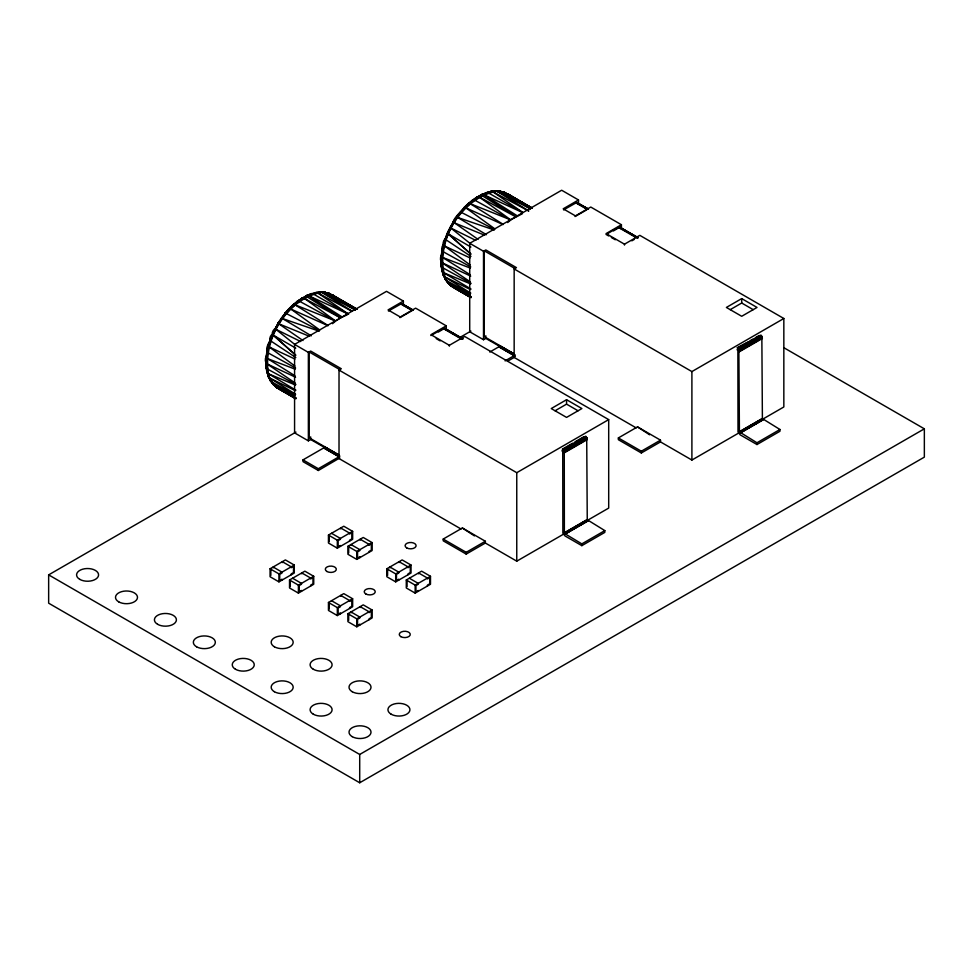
<?xml version="1.0" encoding="UTF-8"?>
<svg xmlns="http://www.w3.org/2000/svg" width="973" height="973" viewBox="0 0 973 973"><rect width="100%" height="100%" fill="white"/><g stroke="black" fill="none" stroke-linecap="round" stroke-linejoin="round"><path stroke-width="1.46" d="M332.511 323.681L335.685 321.054L294.685 304.671L293.153 304.622L292.958 306.106M468.098 204.987L468.293 203.515L469.825 203.552L510.825 219.934L507.651 222.562M295.062 382.936L267.003 363.89C264.534 362.236 264.924 356.848 267.247 355.388M265.884 362.771L267.149 350.633L267.989 350.219M266.14 363.172C266.626 342.812 276.247 323.401 289.93 308.648L327.962 325.687M295.646 394.26L269.399 377.901C260.436 342.934 285.612 298.954 321.783 292.326L355.279 310.022M470.202 281.817L442.143 262.771C439.674 261.117 440.064 255.729 442.387 254.281M441.024 261.652L442.289 249.514L443.129 249.1M470.19 293.578L446.364 280.528C432.608 245.293 459.974 198.03 496.923 191.207L530.419 208.903M339.808 457.93L318.329 470.494L303.004 461.64L303.004 459.876L323.693 447.933L324.459 446.607M461.056 529.008L339.018 458.551L339.285 456.568M489.784 352.044L498.833 346.814L499.599 345.488M507.699 361.165L514.158 357.432L514.425 355.461M269.935 378.521L271.224 381.647L295.05 394.697M470.883 296.546L448.176 283.35L445.196 279.215L445.075 277.402M297.008 302.226L297.47 301.083L303.126 297.811L340.55 317.879L347.337 314.766M479.543 196.51L476.369 198.237L477.366 196.777L479.312 197.093L510.825 219.934L474.265 199.915L472.61 199.976L472.185 201.642M294.855 375.712L266.784 358.173L266.006 357.055L267.149 350.633M469.995 274.593L441.924 257.054L441.146 255.935L442.289 249.514M441.9 254.537L442.277 251.91M288.993 309.937L288.835 308.867L289.93 308.648M464.133 208.818L464.109 207.553L468.293 203.515M295.306 390.647L269.399 377.901L268.256 376.636L267.332 372.209M295.889 390.161L267.587 373.316L266.651 367.356M471.029 289.042L442.727 272.197L441.791 266.237M295.61 368.037L268.074 352.883C264.425 350.037 269.01 341.572 270.883 339.516M266.797 351.533L268.183 345.354L269.205 344.904M266.943 351.873L268.414 345.16M267.514 350.402L270.032 340.903M470.75 266.93L443.214 251.764C440.477 250.389 442.083 244.576 444.345 243.785M442.083 250.754L445.196 239.249L448.152 233.021M443.895 243.895L441.547 256.702L441.547 267.113L471.017 283.277M295.877 384.396L267.271 368.962L266.14 366.347M441.547 267.113L441.28 259.949M265.751 362.333L266.14 361.056M440.891 261.214L441.024 260.35M294.953 366.055L268.524 346.473L270.141 339.613M268.256 346.157L275.189 328.704L285.478 313.124L319.399 330.552M470.093 264.936L444.539 245.987C441.56 244.734 443.846 238.799 446.023 238.409M443.238 244.746C445.391 239.407 446.862 231.221 450.681 227.731M443.664 245.354C449.769 224.422 463.051 204.439 482.79 194.247L522.379 212.467M305.461 297.045L306.677 295.476L308.173 295.5L347.239 313.586M480.601 195.926L482.79 194.247M266.14 356.3L266.006 357.055M441.28 255.181L441.146 255.935M442.046 249.781L441.937 250.414M295.816 357.541L271.224 341.243C268.134 340.246 270.701 333.897 273.012 334.14M269.898 340.124L277.962 323.255L302.98 340.538M270.458 339.541L272.622 334.08M470.956 256.422L445.196 239.249L447.762 232.961M484.797 194.235L485.041 193.663L481.854 194.965M503.102 224.568L466.055 207.979C464.729 206.264 448.675 223.121 454.586 222.951L478.12 239.419M295.756 348.139L273.571 335.32C270.226 334.821 273.863 328.059 275.541 328.85M470.896 247.02L447.483 233.471L450.073 227.512M447.483 233.471L450.329 227.585M302.226 297.884L301.229 299.343L304.403 297.629M300.693 341.535L275.067 328.898L278.193 323.364M475.833 240.416L450 227.621L453.102 222.136M450.207 227.779L453.333 222.245M277.828 323.243L285.478 313.124M277.937 323.328L281.683 318.086L311.324 335.819M452.968 222.124L460.618 212.017L494.539 229.433M453.077 222.209L456.824 216.967L486.464 234.7M293.785 304.44L285.016 313.829L284.992 313.16M464.668 207.444L460.156 212.71L468.001 204.512M281.696 318.803L281.27 318.28L285.186 313.099M457.322 215.97L464.352 207.444M284.894 313.306L288.969 308.672M284.907 313.525L289.212 308.563M515.313 356.41L514.158 357.432L636.196 427.889M288.835 308.867L293.153 304.622M288.786 309.146L293.432 304.488M288.847 309.511L298.626 300.876L307.65 295.366M463.975 207.748L468.572 203.369M463.926 208.027L468.925 203.321M347.312 313.464L313.197 293.931L310.229 294.308L317.028 292.532L352.177 311.396M492.168 191.426L485.369 193.189L492.168 191.426L528.643 210.995M356.799 309.39L325.201 292.314L320.652 291.961L314.437 293.214L317.125 292.922M491.049 191.304L489.577 192.095L492.265 191.803M292.958 304.877L297.787 300.912L299.125 301.034L335.685 321.054L304.172 298.212M292.861 305.206L298.176 300.839M468.098 203.758L472.927 199.793M468.001 204.087L473.316 199.72M438.312 332.036L444.685 328.266L463.075 338.884M613.452 230.917L619.825 227.147L638.215 237.765M297.227 301.375L302.652 297.799M297.069 301.752L305.656 296.51M472.367 200.256L477.366 196.777M472.209 200.645L477.792 196.68M303.004 459.876L318.329 468.718L339.151 456.69L323.827 447.835M505.109 360.886L514.291 355.571L498.967 346.729M336.901 320.263L340.55 317.879L306.933 296.716L342.18 316.979L308.709 295.743M512.041 219.144L522.477 213.659M339.601 456.118L310.667 439.528L308.368 440.854L294.576 432.888L294.576 344.418L386.524 291.341L403.369 301.071L403.369 305.571M514.741 354.999L485.807 338.409L483.508 339.735L469.716 331.769L469.716 243.311L561.664 190.234L578.509 199.964L578.509 204.452M294.576 344.418L308.368 352.384L310.667 351.058L341.316 368.755L339.018 370.081L339.018 458.551M469.716 243.311L483.508 251.265L485.807 249.939L516.456 267.636L514.158 268.962L514.158 357.432M403.369 301.071L388.057 309.925L400.304 317.003L415.629 308.149L446.279 325.846L446.279 330.334M578.509 199.964L563.197 208.806L575.444 215.884L590.769 207.042L621.419 224.727L621.419 229.214M388.434 311.032L401.484 303.661L412.674 309.779M563.574 209.913L576.624 202.542L587.814 208.66M399.927 317.66L410.959 311.287M575.067 216.541L586.099 210.18M446.279 325.846L430.954 334.688L449.344 345.306L464.668 336.463L608.697 419.618L608.697 508.088L587.68 520.214M621.419 224.727L606.094 233.581L624.484 244.187L639.808 235.344L783.837 318.499L783.837 406.969L762.82 419.108M430.954 335.576L443.214 328.497L461.603 339.115L462.747 338.811L444.357 328.193M783.776 347.665L924.35 428.825L924.35 457.128L359.706 782.766L48.65 603.187L48.65 574.873L295.962 432.097M460.399 337.157L470.92 331.088M631.842 240.83L634.287 239.419M270.068 568.779L285.393 559.925L294.272 565.058L294.272 573.024L278.947 581.866L270.068 576.734L270.068 568.779L278.947 573.9L294.272 565.058M328.448 535.065L343.773 526.223L352.652 531.355L352.652 539.31L337.327 548.164L328.448 543.031L328.448 535.065L337.327 540.197L352.652 531.355M566.566 399.708L551.241 408.563L566.566 417.405L581.89 408.563L566.566 399.708L566.566 404.136L578.059 410.776M741.706 298.602L726.381 307.444L741.706 316.286L757.03 307.444L741.706 298.602L741.706 303.017L730.212 309.657M555.072 410.776L566.566 404.136M289.528 580.005L304.853 571.163L313.732 576.296L313.732 584.25L298.407 593.104L289.528 587.972L289.528 580.005L298.407 585.138L313.732 576.296M347.908 546.303L363.233 537.461L372.112 542.593L372.112 550.548L356.787 559.402L347.908 554.269L347.908 546.303L356.787 551.436L372.112 542.593M339.018 370.081L516.76 472.696L608.697 419.618M514.158 268.962L691.9 371.577L783.837 318.499M572.574 443.25L562.37 449.149L564.267 452.859L564.364 533.362L581.83 543.883L604.817 530.613L604.817 532.389L581.83 545.658L565.033 535.953L562.868 532.961L562.735 451.983L561.968 450.645M575.128 441.778L584.068 436.622M737.108 347.762L747.714 342.143M750.268 340.659L752.822 339.188M755.376 337.716L759.208 335.503M562.747 449.49L585.734 436.22L586.707 437.57L587.254 519.752L604.817 530.613M737.51 348.03L760.874 335.113L761.847 336.463L762.394 418.633L779.957 429.494L779.957 431.27L756.97 444.539L740.173 434.834L738.008 431.842L737.875 350.864L737.108 349.538M563.112 449.903L586.099 436.634M737.887 348.383L761.239 335.515M563.44 450.353L586.427 437.084M738.252 348.784L761.567 335.965M563.72 450.84L586.707 437.57M779.957 429.494L756.97 442.764L739.419 431.903L738.86 349.733L761.847 336.463M563.951 451.363L586.938 438.081M739.091 350.244L762.078 336.974M564.121 451.873L587.108 438.604M739.261 350.754L762.248 337.485M564.231 452.384L587.218 439.115M739.371 351.265L762.358 337.996M564.267 452.859L587.242 439.589M739.407 351.74L762.382 338.47M328.448 602.482L343.773 593.627L352.652 598.76L352.652 606.726L337.327 615.568L328.448 610.436L328.448 602.482L337.327 607.614L352.652 598.76M386.828 568.779L402.153 559.925L411.032 565.058L411.032 573.024L395.707 581.866L386.828 576.734L386.828 568.779L395.707 573.9L411.032 565.058M485.357 543.031L466.201 554.087L443.214 540.818L443.214 539.054L462.37 527.986L485.357 541.256L485.357 543.031L516.76 561.166L564.048 533.873M660.497 441.912L641.341 452.968L618.354 439.699L618.354 437.935L637.51 426.879L660.497 440.149L660.497 441.912L691.9 460.047L739.188 432.754M347.908 613.72L363.233 604.865L372.112 609.998L372.112 617.964L356.787 626.807L347.908 621.674L347.908 613.72L356.787 618.84L372.112 609.998M406.288 580.005L421.613 571.163L430.492 576.296L430.492 584.25L415.167 593.104L406.288 587.972L406.288 580.005L415.167 585.138L430.492 576.296M443.214 539.054L466.201 552.323L485.357 541.256M618.354 437.935L641.341 451.204L660.497 440.149M564.267 532.851L587.242 519.582M739.407 431.744L762.382 418.475M564.279 533.022L587.254 519.752M739.419 431.903L762.394 418.633M564.364 533.362L587.291 519.91M739.504 432.243L762.431 418.804M564.437 533.532L587.424 520.263M739.577 432.413L762.564 419.144M564.535 533.691L587.522 520.421M739.675 432.571L762.662 419.302M564.644 533.849L587.631 520.579M739.784 432.73L762.771 419.46M564.766 533.982L587.753 520.713M739.906 432.863L762.893 419.594M564.899 534.092L587.887 520.823M740.039 432.973L763.027 419.704M565.033 534.189L588.008 520.908M740.173 433.07L763.148 419.801M48.65 574.873L359.706 754.464L924.35 428.825M476.709 197.3L482.28 194.235M476.49 197.726L480.796 195.391M301.569 298.419L307.14 295.354M308.173 295.5C279.871 311.275 257.711 349.356 270.737 381.294M494.102 191.267L500.9 191.45L531.939 208.271M318.962 292.387L321.783 292.326L352.287 311.251M576.624 202.542L588.106 209.171L587.327 209.475L575.834 202.834M401.484 303.661L412.966 310.29L412.187 310.582L400.694 303.953M481.404 194.588L487.801 192.569L522.452 212.345M481.063 194.941L487.254 192.435M487.801 192.569C458.125 205.254 437.984 240.136 442.727 272.197M306.264 295.707L311.579 293.554M305.923 296.06L312.114 293.554M306.714 296.072L312.661 293.676M485.77 192.824L491.608 191.304M310.63 293.943L317.028 292.532M498.541 191.231L504.586 192.374L531.89 207.979M323.401 292.35L329.446 293.481L356.75 309.098M504.586 192.374L499.745 191.535M327.025 293.25L329.446 293.481M505.449 193.712L507.93 193.98L532.097 208.015M330.309 294.831L332.79 295.087L356.957 309.134M490.514 191.45L496.923 191.207L528.704 210.922M490.015 191.717L496.364 190.963M315.374 292.569L321.224 292.082M314.875 292.824L317.599 292.532M456.568 216.906L456.836 217.684M509.037 195.828L510.326 195.987L507.371 193.724M333.897 296.947L356.264 309.061M495.208 190.854L500.341 191.195M494.649 191L500.9 191.45L530.613 208.733M320.068 291.973L325.201 292.314M319.509 292.119L325.76 292.557L355.473 309.852M499.149 191.085L502.798 191.997M324.009 292.204L327.658 293.116M458.113 217.611L494.272 230.029M282.973 318.73L319.132 331.148M456.009 288.227L450.523 285.454L445.038 278.643M453.333 286.828L456.434 288.701M450.523 285.454L456.945 289.066M274.775 384.736L274.86 385.405L272.16 382.876L276.296 387.4L290.708 395.099M442.411 257.383L470.263 268.062M267.271 358.502L295.123 369.168M454.586 222.951L484.7 235.235M279.446 324.058L309.56 336.354M443.214 272.537L470.664 283.934M268.074 373.656L295.524 385.053M442.143 262.771L470.713 276.113M267.003 363.89L295.573 377.232M444.539 245.987L470.044 257.918M269.399 347.106L294.904 359.025M504.026 192.119L531.246 207.65M503.418 191.997L508.721 195.099M503.892 192.532L508.064 195.074M328.886 293.238L356.106 308.769M328.278 293.116L333.581 296.206M328.752 293.651L332.924 296.193M470.081 294.15L448.675 283.702L445.196 279.215M294.941 395.269L273.535 384.822L270.056 380.334M441.937 270.81L444.539 276.794L470.446 289.528M479.312 197.093L515.69 216.772L482.073 195.597L517.32 215.872L483.849 194.636M272.343 383.484L276.296 387.4L295.804 398.091M454.087 287.85L470.446 297.118M282.036 389.759L282.474 390.234L278.947 388.969L275.067 386.026L295.306 398.225M507.93 193.98L531.404 207.954M576.977 202.53L588.47 209.159M619.497 227.074L637.887 237.692L618.755 227.196M619.144 227.086L637.583 237.74M576.235 202.639L587.728 209.28M636.743 237.996L618.354 227.378L606.094 234.457L608.721 235.977M741.706 303.017L753.199 309.657M611.348 237.497L615.289 239.772M514.924 268.524L484.274 250.827L484.274 336.634L513.647 353.6M499.587 345.646L513.635 353.758M499.55 345.816L513.598 353.929M499.502 345.987L514.826 354.829M499.331 346.327L514.656 355.169M499.1 346.607L514.547 355.315M498.833 346.814L514.158 355.656M401.837 303.637L413.33 310.278M444.004 328.205L462.382 338.823M401.095 303.758L412.588 310.399M443.615 328.315L462.005 338.92M436.208 338.604L440.149 340.891M339.784 369.631L309.134 351.946L309.134 437.753L338.507 454.707M324.447 446.765L338.495 454.877M324.41 446.935L338.458 455.036M324.362 447.106L339.686 455.948M324.191 447.434L339.516 456.288M323.96 447.726L339.407 456.434M323.693 447.933L339.018 456.775M331.513 533.301L340.392 538.434L340.392 539.31L338.093 540.635L338.093 546.838L340.392 545.512L340.392 546.388M409.353 578.242L418.232 583.374L418.232 584.25L415.933 585.576L415.933 591.779L418.232 590.453L418.232 591.329M292.593 578.242L301.472 583.374L301.472 584.25L299.173 585.576L299.173 591.779L301.472 590.453L301.472 591.329M331.513 600.706L340.392 605.838L340.392 606.726L338.093 608.052L338.093 614.243L340.392 612.917L340.392 613.805M454.586 288.215L470.032 297.154M295.743 397.665L273.535 384.822L269.898 379.762M279.446 389.334L294.892 398.273M458.113 289.492L471.005 296.984L450.937 285.916M471.041 297.689L451.436 286.281L447.483 282.365M293.287 396.595L295.865 398.091M276.296 387.4L295.901 398.808M450.207 284.907L452.299 286.184M275.383 386.573L278.533 388.495M444.539 276.794L470.786 293.141M510.898 196.23L513.44 197.823M515.994 199.416L519.813 201.812M522.367 203.406L524.921 204.987M339.577 299.733L344.673 302.919M470.348 203.819L503.211 224.386M295.208 304.926L328.071 325.505M637.51 426.879L649.599 434.785M462.37 527.986L474.459 535.904M492.715 191.669L522.513 212.248M317.575 292.788L348.626 314.218M445.877 280.175L443.238 274.97L446.364 280.528M466.055 207.979L494.843 228.85M290.915 309.086L319.703 329.969M332.79 295.087L335.758 297.349M332.231 294.843L335.186 297.093M451.436 228.533L470.02 243.396M276.296 329.652L294.88 344.515M447.3 281.769L450 284.298L449.915 283.63M620.117 227.317L620.616 228.266M577.597 202.761L578.096 203.722M444.977 328.436L445.476 329.385M402.457 303.88L402.956 304.841M445.743 279.069L447.239 281.124M270.603 380.175L272.099 382.243M443.214 274.398L444.989 278.035M268.074 375.517L271.224 381.647M268.098 376.089L270.348 380.844M442.472 271.09L444.053 276.441M441.924 270.275L443.664 276.004M266.784 371.394L268.524 377.123M441.474 266.359L442.338 271.783M441.146 265.714L442.083 271.321M266.334 367.466L267.198 372.902M266.006 366.833L266.943 372.428M440.891 260.788L441.28 266.675M265.884 361.469L266.407 368.232M265.751 361.895L266.14 367.782M756.97 442.764L756.97 444.539M691.9 371.577L691.9 460.047M641.341 451.204L641.341 452.968M624.484 244.187L624.484 245.074M581.83 543.883L581.83 545.658M516.76 472.696L516.76 561.166M485.807 335.758L485.807 338.409M483.508 251.265L483.508 339.735M466.201 552.323L466.201 554.087M449.344 345.306L449.344 346.193M427.427 586.026L427.427 585.138L429.725 583.812L429.725 577.621L427.427 578.947L427.427 578.059L418.548 572.927L418.548 573.815M415.167 585.138L415.167 593.104M407.967 574.788L407.967 573.9L410.265 572.574L410.265 566.383L407.967 567.709L407.967 566.821L399.088 561.701L399.088 562.576M407.055 580.455L407.055 586.646M398.772 580.103L398.772 579.215L396.473 580.54L396.473 574.35L398.772 573.024L398.772 572.136L389.893 567.004L389.893 567.891M395.707 573.9L395.707 581.866M387.595 569.217L387.595 575.408M369.047 552.323L369.047 551.436L371.345 550.11L371.345 543.919L369.047 545.245L369.047 544.357L360.168 539.224L360.168 540.112M369.047 619.728L369.047 618.84L371.345 617.514L371.345 611.324L369.047 612.649L369.047 611.762L360.168 606.641L360.168 607.517M359.852 557.626L359.852 556.738L357.553 558.064L357.553 551.873L359.852 550.548L359.852 549.66L350.973 544.539L350.973 545.415M359.852 625.043L359.852 624.155L357.553 625.481L357.553 619.29L359.852 617.964L359.852 617.077L350.973 611.944L350.973 612.832M359.706 754.464L359.706 782.766M356.787 551.436L356.787 559.402M356.787 618.84L356.787 626.807M349.587 541.085L349.587 540.197L351.885 538.872L351.885 532.681L349.587 534.007L349.587 533.119L340.708 527.986L340.708 528.874M349.587 608.49L349.587 607.614L351.885 606.288L351.885 600.086L349.587 601.411L349.587 600.536L340.708 595.403L340.708 596.291M348.675 546.741L348.675 552.944M348.675 614.158L348.675 620.348M337.327 540.197L337.327 548.164M337.327 607.614L337.327 615.568M329.215 535.515L329.215 541.706M329.215 602.919L329.215 609.11M318.329 468.718L318.329 470.494M310.667 436.877L310.667 439.528M310.667 586.026L310.667 585.138L312.965 583.812L312.965 577.621L310.667 578.947L310.667 578.059L301.788 572.927L301.788 573.815M308.368 352.384L308.368 440.854M298.407 585.138L298.407 593.104M291.207 574.788L291.207 573.9L293.505 572.574L293.505 566.383L291.207 567.709L291.207 566.821L282.328 561.701L282.328 562.576M290.295 580.455L290.295 586.646M282.012 580.103L282.012 579.215L279.713 580.54L279.713 574.35L282.012 573.024L282.012 572.136L273.133 567.004L273.133 567.891M278.947 573.9L278.947 581.866M270.835 569.217L270.835 575.408M470.823 254.038L448.675 234.286L470.835 254.014M295.683 355.157L273.535 335.405L295.695 355.133M118.706 601.837A11.007 6.361 0 0 0 137.12 598.991A11.007 6.361 0 0 0 123.644 591.207A11.007 6.361 0 0 0 118.706 601.837M79.786 579.373A11.007 6.361 0 0 0 98.2 576.527A11.007 6.361 0 0 0 84.724 568.743A11.007 6.361 0 0 0 79.786 579.373M313.306 669.254A11.007 6.361 0 0 0 331.72 666.408A11.007 6.361 0 0 0 318.244 658.624A11.007 6.361 0 0 0 313.306 669.254M326.928 571.504A5.51 3.174 0 0 0 336.135 570.081A5.51 3.174 0 0 0 329.397 566.189A5.51 3.174 0 0 0 326.928 571.504M365.848 593.98A5.51 3.174 0 0 0 375.055 592.557A5.51 3.174 0 0 0 368.317 588.665A5.51 3.174 0 0 0 365.848 593.98M400.876 636.67A5.51 3.174 0 0 0 410.083 635.247A5.51 3.174 0 0 0 403.345 631.355A5.51 3.174 0 0 0 400.876 636.67M406.714 547.908A5.51 3.174 0 0 0 415.921 546.485A5.51 3.174 0 0 0 409.183 542.593A5.51 3.174 0 0 0 406.714 547.908M391.146 714.194A11.007 6.361 0 0 0 409.56 711.348A11.007 6.361 0 0 0 396.084 703.564A11.007 6.361 0 0 0 391.146 714.194M352.226 691.718A11.007 6.361 0 0 0 370.64 688.872A11.007 6.361 0 0 0 357.164 681.088A11.007 6.361 0 0 0 352.226 691.718M274.386 646.777A11.007 6.361 0 0 0 292.8 643.931A11.007 6.361 0 0 0 279.324 636.147A11.007 6.361 0 0 0 274.386 646.777M352.226 736.658A11.007 6.361 0 0 0 370.64 733.812A11.007 6.361 0 0 0 357.164 726.028A11.007 6.361 0 0 0 352.226 736.658M313.306 714.194A11.007 6.361 0 0 0 331.72 711.348A11.007 6.361 0 0 0 318.244 703.564A11.007 6.361 0 0 0 313.306 714.194M274.386 691.718A11.007 6.361 0 0 0 292.8 688.872A11.007 6.361 0 0 0 279.324 681.088A11.007 6.361 0 0 0 274.386 691.718M235.466 669.254A11.007 6.361 0 0 0 253.88 666.408A11.007 6.361 0 0 0 240.404 658.624A11.007 6.361 0 0 0 235.466 669.254M196.546 646.777A11.007 6.361 0 0 0 214.96 643.931A11.007 6.361 0 0 0 201.484 636.147A11.007 6.361 0 0 0 196.546 646.777M157.626 624.313A11.007 6.361 0 0 0 176.04 621.467A11.007 6.361 0 0 0 162.564 613.683A11.007 6.361 0 0 0 157.626 624.313"/></g></svg>
